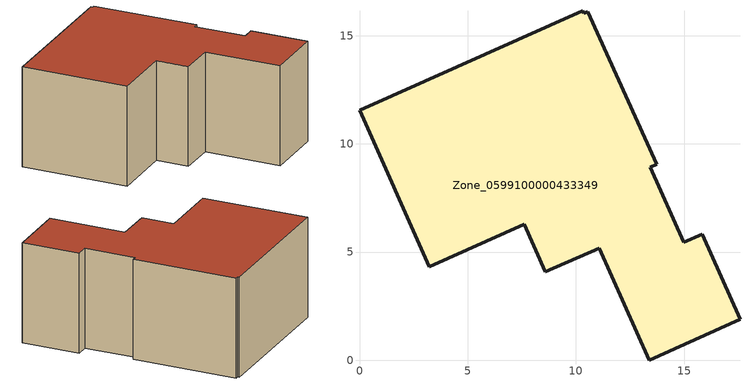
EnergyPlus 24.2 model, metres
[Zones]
Zone_0599100000433349
 floor ground (C_G): 10.55,16.11 13.74,9.05 13.43,8.91 14.99,5.44 15.83,5.82 17.59,1.9 13.39,0 11.07,5.16 8.59,4.08 7.62,6.29 3.23,4.32 0,11.54 10.31,16.15 10.36,16.03 z0
 wall outside (C_F): 13.39,0 17.59,1.9 15.83,5.82 14.99,5.44 13.43,8.91 13.74,9.05 10.55,16.11 10.36,16.03 10.31,16.15 0,11.54 3.23,4.32 7.62,6.29 8.59,4.08 11.07,5.16 13.39,0 z0:7.46
 roof outside (C_R): 13.74,9.05 10.55,16.11 10.36,16.03 10.31,16.15 0,11.54 3.23,4.32 7.62,6.29 8.59,4.08 11.07,5.16 13.39,0 17.59,1.9 15.83,5.82 14.99,5.44 13.43,8.91 z7.46
[BUILDING]
Pand.0599100000433349: North Axis=0; Terrain=City; Loads Convergence Tolerance Value=0.04; Temperature Convergence Tolerance Value=0.4; Solar Distribution=FullExterior; Maximum Number of Warmup Days=25; Minimum Number of Warmup Days=1
[Site:Location]
Rotterdam.The.Hague.AP_ZH_NLD Design_Conditions: Latitude=51.96; Longitude=4.45; Time Zone=1; Elevation=-4.5
[SITE:GROUNDTEMPERATURE:BUILDINGSURFACE]
18, 18, 18, 18, 18, 18, 18, 18, 18, 18, 18, 18
[MATERIAL] Thermal Absorptance=0.9; Solar Absorptance=0.7; Visible Absorptance=0.7
Name | Roughness | Thickness | Conductivity | Density | Specific Heat
G.D.2006-2014 | MediumSmooth | 0.15 | 0.06 | 540 | 1210
F.D.2006-2014 | Rough | 0.3 | 0.12 | 1920 | 840
R.D.2006-2014 | MediumRough | 0.2 | 0.08 | 1500 | 1000
[CONSTRUCTION]
C_G: G.D.2006-2014
C_F: F.D.2006-2014
C_R: R.D.2006-2014
[ZONE]
Zone_0599100000433349: Type=1; Multiplier=1; Ceiling Height=Autocalculate; Volume=Autocalculate; Floor Area=autocalculate; Part of Total Floor Area=Yes
[ZONEINFILTRATION:DESIGNFLOWRATE]
Infil_Zone_0599100000433349: Zone or ZoneList or Space or SpaceList=Zone_0599100000433349; Schedule=AlwaysOn; Design Flow Rate Calculation Method=Flow/Area; Flow Rate per Floor Area=0.0021; Constant Term Coefficient=1; Temperature Term Coefficient=0; Velocity Term Coefficient=0; Velocity Squared Term Coefficient=0
[HVACTEMPLATE:ZONE:IDEALLOADSAIRSYSTEM]
Zone_0599100000433349: Maximum Heating Supply Air Temperature=50; Minimum Cooling Supply Air Temperature=13; Maximum Heating Supply Air Humidity Ratio=0.0156; Minimum Cooling Supply Air Humidity Ratio=0.0077; Heating Limit=NoLimit; Cooling Limit=NoLimit; Dehumidification Control Type=ConstantSensibleHeatRatio; Cooling Sensible Heat Ratio=0.7; Dehumidification Setpoint=60; Humidification Control Type=None; Humidification Setpoint=30; Outdoor Air Method=None; Outdoor Air Flow Rate per Person=0.00944; Outdoor Air Flow Rate per Zone Floor Area=0; Outdoor Air Flow Rate per Zone=0; Demand Controlled Ventilation Type=None; Outdoor Air Economizer Type=NoEconomizer; Heat Recovery Type=None; Sensible Heat Recovery Effectiveness=0.7; Latent Heat Recovery Effectiveness=0.65
[ZONECONTROL:THERMOSTAT]
ThermostatControl_Zone_0599100000433349: Zone or ZoneList=Zone_0599100000433349; Control Type Schedule=DualSetpointControlType; Control 1=Thermostat_Zone_0599100000433349; Temperature Difference Between Cutout And Setpoint=0
[THERMOSTATSETPOINT:DUALSETPOINT]
Thermostat_Zone_0599100000433349: Heating Setpoint Temperature Schedule=HeatingSetpoint_Zone_0599100000433349; Cooling Setpoint Temperature Schedule=CoolingSetpoint_Zone_0599100000433349
[SCHEDULE:COMPACT]
HeatingSetpoint_Zone_0599100000433349: Through: 12/31, For: AllDays, Until: 24:00, 21
CoolingSetpoint_Zone_0599100000433349: Through: 12/31, For: AllDays, Until: 24:00, 24
DualSetpointControlType: Through: 12/31, For: AllDays, Until: 24:00, 4
AlwaysOn: Through: 12/31, For: AllDays, Until: 24:00, 1
